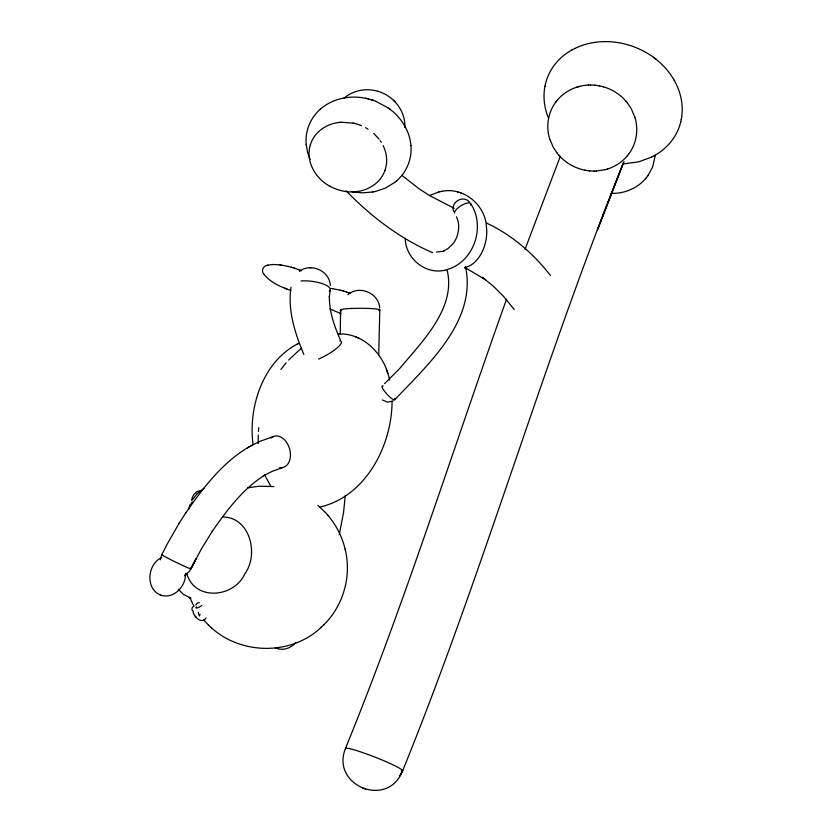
<?xml version="1.0" encoding="UTF-8"?>
<svg xmlns="http://www.w3.org/2000/svg" width="832" height="832" viewBox="0 0 832 832"><rect width="100%" height="100%" fill="white"/><g stroke="black" fill="none" stroke-linecap="round" stroke-linejoin="round"><path stroke-width="1.25" d="M185.453 573.362C186.316 585.551 174.533 598.686 162.063 595.525M340.558 309.899L340.267 334.173M379.798 309.951L378.716 355.17M340.558 315.297L340.558 310.014M404.81 127.67C405.881 110.999 393.432 95.618 377.676 91.239M258.232 435.074L258.201 443.643M392.07 401.981C391.674 446.212 365.477 496.902 319.457 507.166M345.238 495.81L343.564 512.439L339.248 534.664M544.96 86.216C542.87 96.959 544.326 108.254 548.579 118.3M681.273 119.434C683.904 106.038 680.909 91.926 674.138 80.174M655.346 155.22L652.6 167.066L647.858 175.739M258.367 431.392L258.783 427.742M291.044 287.196C287.477 310.253 295.069 333.445 303.857 354.484M330.294 289.754L329.358 296.93L329.41 296.338C329.098 311.418 334.339 326.258 340.402 339.882M160.368 559.79L161.782 554.694L167.274 543.993L179.275 523.016M545.522 83.689C548.922 69.285 559.083 56.961 572 49.941M654.233 155.719C667.15 148.689 677.31 136.375 680.722 121.961M465.14 267.301L464.755 268.143L465.421 266.947M465.109 267.498C479.856 264.16 488.602 242.809 486.418 226.918M544.929 86.382L545.553 83.512M680.68 122.138L681.304 119.267M310.378 144.778C305.209 161.179 315.567 178.859 330.19 186.389M385.341 169.27C387.785 161.481 386.745 152.838 383.115 145.579M191.63 500.302C192.286 495.726 195.562 490.807 200.626 490.797M188.573 509.34L190.133 504.504M356.242 191.641C368.597 190.455 380.692 182.614 384.883 170.622M310.357 144.862C314.059 132.142 326.612 123.604 339.477 122.408M384.852 170.716L385.372 169.187M506.553 299.166C452.982 448.947 405.642 600.985 345.498 748.394C330.356 785.595 387.868 808.881 402.366 771.108L399.838 775.861L402.657 770.796C483.662 570.908 542.786 363.106 623.345 163.051M525.002 249.423L560.342 156.229M623.241 163.197L597.522 229.746L624.031 161.522M161.834 557.492C146.796 564.013 145.028 590.585 161.97 595.504M195.759 605.072L197.246 603.169L199.347 602.618M206.066 617.978C202.134 624.458 194.418 617.292 193.097 612.3M185.442 513.417L185.734 512.938C203.122 487.916 222.342 462.457 249.122 446.867M628.607 154.19C636.574 143.749 638.83 129.418 634.785 116.958M179.078 523.338L185.734 512.938M192.39 499.949L197.059 493.813M555.953 101.899C547.976 112.341 545.73 126.672 549.765 139.131M557.17 100.36C564.751 91.094 576.462 85.582 588.37 85.051M607.298 169.094C615.077 166.691 622.19 162.042 627.38 155.74M611.156 193.357C624.458 193.866 637.998 188.146 646.36 177.684M200.086 614.245L199.368 615.982L198.224 612.29M646.298 177.778L647.92 175.646M280.904 369.47L286.166 362.721M555.88 101.993L557.242 100.266M627.318 155.834L628.67 154.097M324.033 624.614C343.554 605.332 351.811 575.65 345.103 549.047M394.711 399.766C427.856 364.655 476.944 320.975 465.566 266.885M288.631 360.038L301.278 348.254M295.818 642.595C291.502 647.868 283.577 650.759 277.326 648.534M187.117 573.789L184.444 575.734L189.27 571.459L190.944 568.786L201.126 549.39L212.607 530.774L212.306 531.253C227.053 510.12 243.038 488.488 265.314 474.76L263.588 475.738L272.116 471.39L283.036 467.449M211.401 627.796C241.342 655.044 291.668 655.564 321.235 627.297M196.986 493.896L204.35 487.968M384.582 383.635L399.807 368.399C422.51 341.099 456.56 307.788 447.023 269.589M321.09 627.442L324.178 624.468M320.414 109.138C310.367 117.78 304.907 131.331 306.186 144.518M396.698 180.773C406.723 172.151 412.173 158.642 410.904 145.475M322.379 107.515C334.433 98.041 350.823 95.212 365.674 98.29M375.211 191.516L385.351 188.126L394.69 182.447M320.31 109.231L322.473 107.432M394.586 182.53L396.802 180.69M344.022 98.197C353.101 90.22 366.33 87.849 377.811 91.281M347.838 294.726C359.039 284.752 378.997 292.999 379.704 308.1M299.406 271.388C310.804 262.444 329.659 270.826 330.346 285.459M250.931 445.858L259.875 441.376L273.572 436.457M247.395 447.845L252.72 444.85M574.746 48.506C609.534 31.647 655.325 46.998 674.242 80.34M622.762 164.008L638.747 161.834L651.498 157.144M571.834 50.024L574.902 48.422M651.331 157.238L654.399 155.626M401.794 175.302L418.85 188.614L429.458 195.51L438.953 191.942M393.193 400.889L387.67 402.168L382.366 399.963M297.222 344.126C262.766 362.17 248.134 407.368 253.032 444.184M444.309 250.765L443.477 251.066L448.063 248.529L452.982 243.776C458.318 237.214 459.93 226.626 457.652 219.877L456.446 216.788M298.969 343.533L297.107 344.157M579.426 86.393L577.148 87.038M596.18 171.049L605.238 169.676M267.873 265.158C263.422 265.481 260.624 270.639 263.838 274.154M605.124 169.707L607.402 169.062M442.749 251.316L436.415 252.086M267.779 265.179L273 264.503L279.698 264.826M441.522 191.402C463.466 186.545 485.68 205.088 486.45 227.209M438.454 192.057L442.062 191.287M351.822 191.724L362.118 192.837L372.798 192.005M372.663 192.026L375.357 191.485M247.666 487.822L259.116 486.221L273.894 486.564M341.286 122.252L353.267 123.126M339.362 122.418L341.39 122.242M356.356 191.63C347.381 192.722 337.782 190.57 330.075 186.337M590.45 84.999L595.13 85.218M589.42 170.872L594.1 171.101M222.487 516.974C250.058 516.901 259.262 554.362 244.754 573.966C234.218 597.584 194.958 601.474 186.888 573.903M588.245 85.051L590.564 84.989M593.996 171.101L596.305 171.038M311.033 267.738L309.66 267.758M338.229 333.996C364.333 332.623 385.185 355.774 389.584 380.089M594.88 85.197L599.622 85.894M589.68 170.903L584.927 170.206M280.956 264.992L288.829 266.542M332.582 288.673L340.465 290.222M279.562 264.815L281.081 265.002M331.198 288.496L332.706 288.683M367.858 98.779L368.451 98.935M365.508 98.259L367.983 98.81M603.273 86.767C612.04 89.284 620.09 94.307 626.018 101.254M599.477 85.852L603.346 86.788M585.083 170.238C574.86 168.22 565.313 162.77 558.532 154.835M353.132 123.094L357.396 124.207M291.314 267.197L292.77 267.634M342.94 290.888L344.406 291.314M288.652 266.49L291.429 267.228M340.288 290.17L343.054 290.919M368.285 98.883L371.727 99.861M457.506 191.859L458.151 192.046M460.45 192.743L461.105 192.93M294.424 268.154L298.418 269.547M346.06 291.834L350.043 293.228M290.784 290.399C280.8 286.988 270.421 282.589 263.796 274.092M292.375 267.509L294.622 268.216M344.011 291.19L346.258 291.897M373.09 100.318L376.095 101.431M371.561 99.809L373.256 100.37M373.339 100.402L371.894 99.923M190.934 598.135L183.591 594.495L178.287 589.264M357.895 124.374L359.778 125.05M277.576 648.617L275.392 647.764M362.877 788.174L365.654 789.131M340.746 313.529L329.919 308.953M189.342 597.584L190.57 598.01M360.287 125.237L361.504 125.715M300.071 270.192L301.392 270.722M298.23 269.474L300.456 270.338M284.762 288.215L286.884 289.037M159.931 594.786L160.618 595.057M375.835 101.317L387.847 107.734M359.174 338.333L355.67 336.877M454.168 208.302L429.458 195.51M432.65 252.71C399.797 238.534 370.885 216.382 346.091 190.809M365.643 127.712L367.994 129.137M486.658 223.132C511.888 234.978 533.437 253.552 550.451 275.496M465.598 267.914L485.68 279.812L482.383 277.326L493.158 286.052L503.339 296.15L514.197 309.483M389.834 109.158C401.378 117.78 409.77 131.092 410.925 145.621M387.743 107.65L389.958 109.252M656.24 59.436L653.39 57.262M317.928 505.409L325.458 512.533M469.331 201.916C462.914 194.563 450.07 202.498 453.731 211.505M203.476 619.778L208.572 625.186M208.416 625.03L211.546 627.931M373.714 133.37L379.07 139.079M394.836 101.587L393.494 100.256M328.058 515.466C336.294 525.2 342.181 536.869 345.155 549.255M325.322 512.377L328.203 515.632M627.37 102.908L631.218 108.68L634.816 117.073M549.734 139.027L553.332 147.42L557.18 153.182M625.945 101.171L627.453 103.002M557.097 153.088L558.605 154.929M195.291 616.221L196.134 617.292M380.203 140.639L381.264 142.251M270.546 485.722L265.273 476.122M470.548 203.466C485.95 226.19 474.094 261.612 447.564 269.412C427.398 276.474 405.33 259.168 405.267 238.285M193.274 604.978L189.665 597.355M310.086 159.484L307.642 152.682L306.176 144.383M387.712 373.308L386.318 369.366M394.753 398.414A9.391 2.007 47.6 0 1 387.15 394.378A9.391 2.007 47.6 0 1 383.157 385.892M454.522 213.179A9.391 3.13 -32 0 1 463.05 204.589A9.391 3.13 -32 0 1 470.496 205.067M345.623 748.998A30.722 2.725 21.4 0 1 376.75 757.817A30.722 2.725 21.4 0 1 401.305 771.16M270.92 438.09A16.214 11.274 73.7 0 1 289.505 448.594A16.214 11.274 73.7 0 1 279.646 467.594M190.185 568.194A16.214 0.655 25.9 0 1 176.426 562.494A16.214 0.655 25.9 0 1 162.5 554.788M341.162 310.367A19.625 1.664 0 0 1 360.849 308.298A19.625 1.664 0 0 1 378.81 310.502M339.695 340.798A19.625 4.607 -29.2 0 1 337.147 347.89A19.625 4.607 -29.2 0 1 318.594 359.029M301.08 280.946A19.625 6.084 7 0 1 323.242 283.972A19.625 6.084 7 0 1 329.243 291.366M193.513 611.385A3.588 2.974 -20.3 0 1 191.974 608.65A3.588 2.974 -20.3 0 1 194.303 605.925M201.77 605.446A3.588 0.874 -28.3 0 1 197.246 607.922A3.588 0.874 -28.3 0 1 196.685 606.798M191.194 503.745A2.985 2.257 3.1 0 1 192.587 502.05M195.79 559.052L190.85 568.838L195.822 559.031"/></g></svg>
